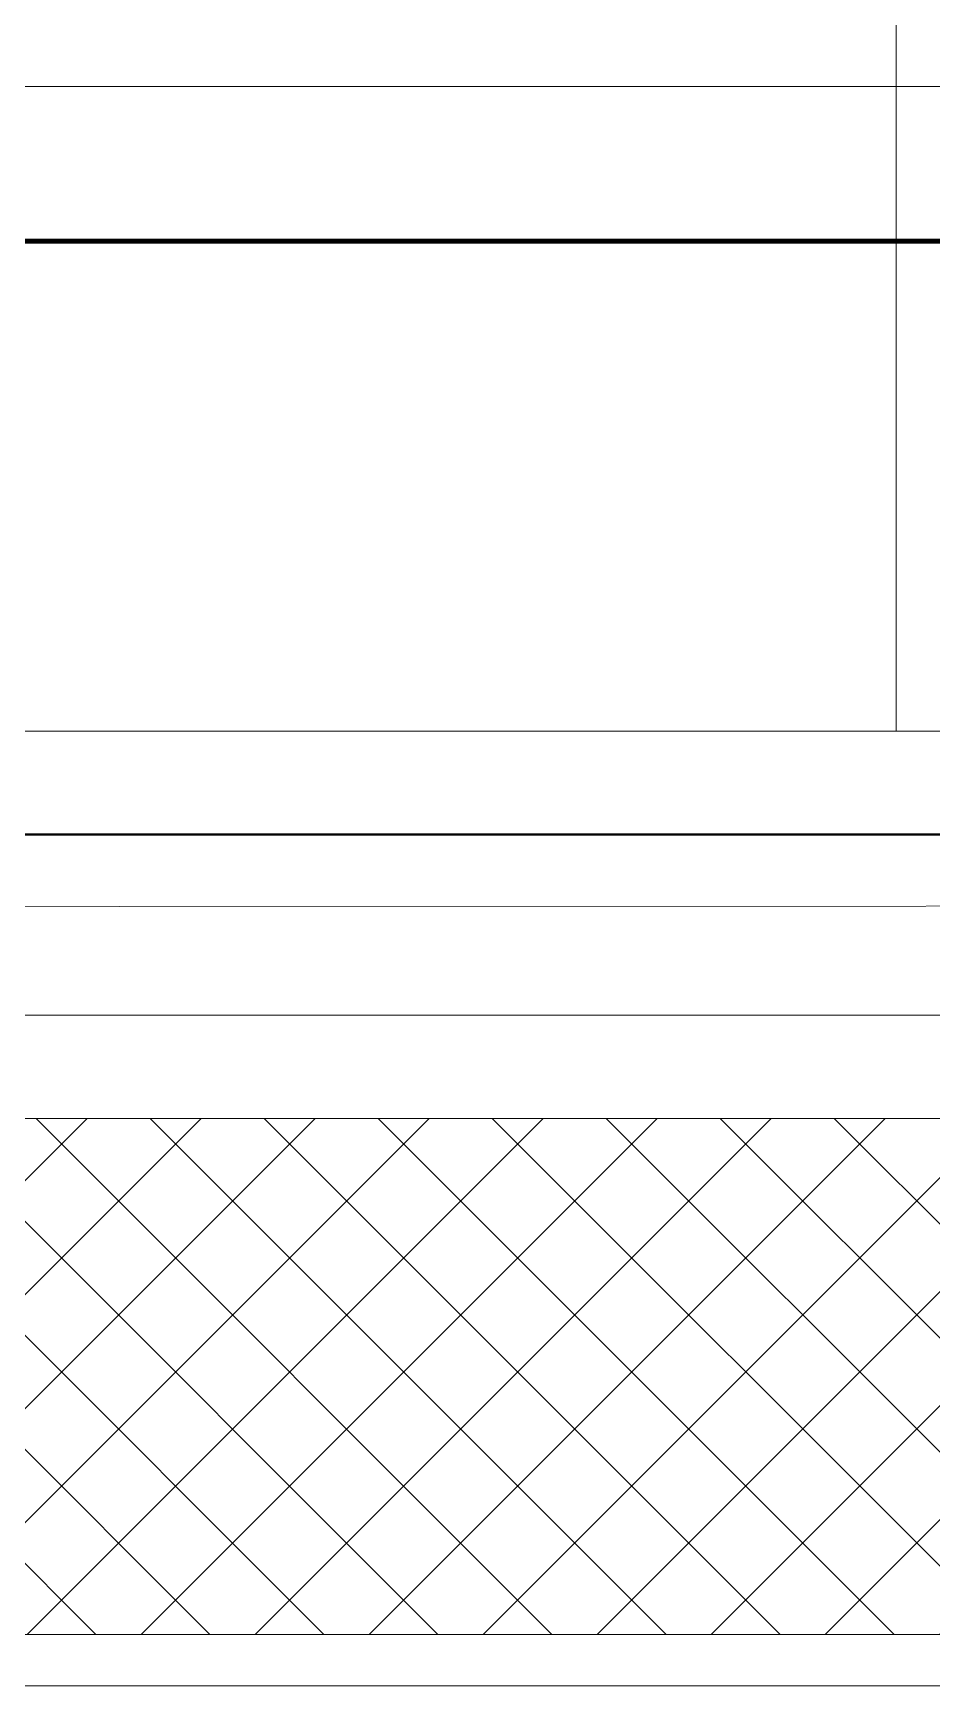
# Model space of a CAD drawing. Extents: x -1439 to 23780, y -1362 to 4476.
# Drawn here: x 2937.8 to 2972.7, y 2803 to 2867.1 of the extents above; entities that cross this region are included whole.
import ezdxf
from ezdxf.enums import TextEntityAlignment as Align

# ---------------------------------------------------------------- set-up
doc = ezdxf.new("R2010")
doc.units = 0
doc.header["$MEASUREMENT"] = 0
doc.layers.get('0').update_dxf_attribs({"color": 9, "lineweight": 9})
for name, color, linetype, lineweight in [('Audi$0$00', 8, 'Continuous', 9), ('Audi$0$06D', 8, 'Continuous', 9), ('Audi$0$09W', 8, 'Continuous', 9), ('Audi$0$10', 8, 'Continuous', 9), ('Audi$0$14', 8, 'Continuous', 9), ('Audi$0$22', 8, 'Continuous', 9), ('Audi$0$33', 8, 'Audi$0$BATTING', 9)]:
    doc.layers.add(name, color=color, linetype=linetype, lineweight=lineweight)
doc.styles.add('Audi$0$Arial', font='arial.ttf', dxfattribs={"height": 2.5})
doc.linetypes.add('Audi$0$BATTING', pattern='A,0.0001,-0.1,[134,ltypeshp.shx,S=0.1,R=0,X=-0.1,Y=0],-0.2,[134,ltypeshp.shx,S=0.1,R=180,X=0.1,Y=0],-0.1', length=0.4001)

# ---------------------------------------------------------------- blocks, each defined once
blk = doc.blocks.new('Audi$0$0_wallno')
blk.add_lwpolyline([(7.942, 0), (16.132, 0)])
at = {"style": 'Audi$0$Arial'}
blk.add_attdef('GENISLIK', text='', height=2, dxfattribs=at).set_placement((8.442, 0), align=Align.BOTTOM_LEFT)
blk.add_attdef('DUVARNO', text='', height=2, dxfattribs=at).set_placement((0, 0), align=Align.MIDDLE_CENTER)
blk.add_attdef('YUKSEKLIK', text='', height=2, dxfattribs=at).set_placement((8.442, -0.5), align=Align.TOP_LEFT)
blk = doc.blocks.new('Audi$0$p-zemin kat')
at = {"layer": 'Audi$0$09W'}
h = blk.add_hatch(dxfattribs=at)
h.set_pattern_fill('ANSI37', color=256, scale=25, style=0)
h.paths.add_polyline_path([(2910, 2825), (3035, 2825), (3035, 2805), (2910, 2805)])
at = {"layer": 'Audi$0$00'}
blk.add_lwpolyline([(2910, 2825), (3035, 2825), (3035, 2805), (2910, 2805)], close=True, dxfattribs=at)
at = {"layer": 'Audi$0$06D'}
for points in [[(2529.825, 2825), (2529.825, 2865), (4067.5, 2865), (4067.5, 2825)], [(2904.372, 2840.001), (3034.592, 2840.002)], [(2909.85, 2833.203), (3034.968, 2833.253)]]:
    blk.add_lwpolyline(points, dxfattribs=at)
at = {"layer": 'Audi$0$10'}
for points, const_width in [([(2529.825, 2859), (4067.2, 2859)], 0.2), ([(2903.37, 2836.001), (3041.448, 2836.001)], 0.1)]:
    blk.add_lwpolyline(points, dxfattribs=dict(at, const_width=const_width))
at = {"layer": 'Audi$0$14'}
blk.add_lwpolyline([(2908, 2820.225), (2908, 2803), (3037, 2803), (3037, 2825)], dxfattribs=at)
at = {"layer": 'Audi$0$33', "ltscale": 0.4}
blk.add_lwpolyline([(2910.15, 2829), (3035, 2829)], dxfattribs=at)

msp = doc.modelspace()

# ---------------------------------------------------------------- block references
at = {"layer": 'Audi$0$10'}
msp.add_blockref('Audi$0$p-zemin kat', (0, 0), dxfattribs=at)
at = {"layer": 'Audi$0$22', "xscale": -5, "yscale": 5, "zscale": 5, "rotation": 90}
msp.add_blockref('Audi$0$0_wallno', (2971.262, 2920.66), dxfattribs=at)

doc.saveas('drawing.dxf')
